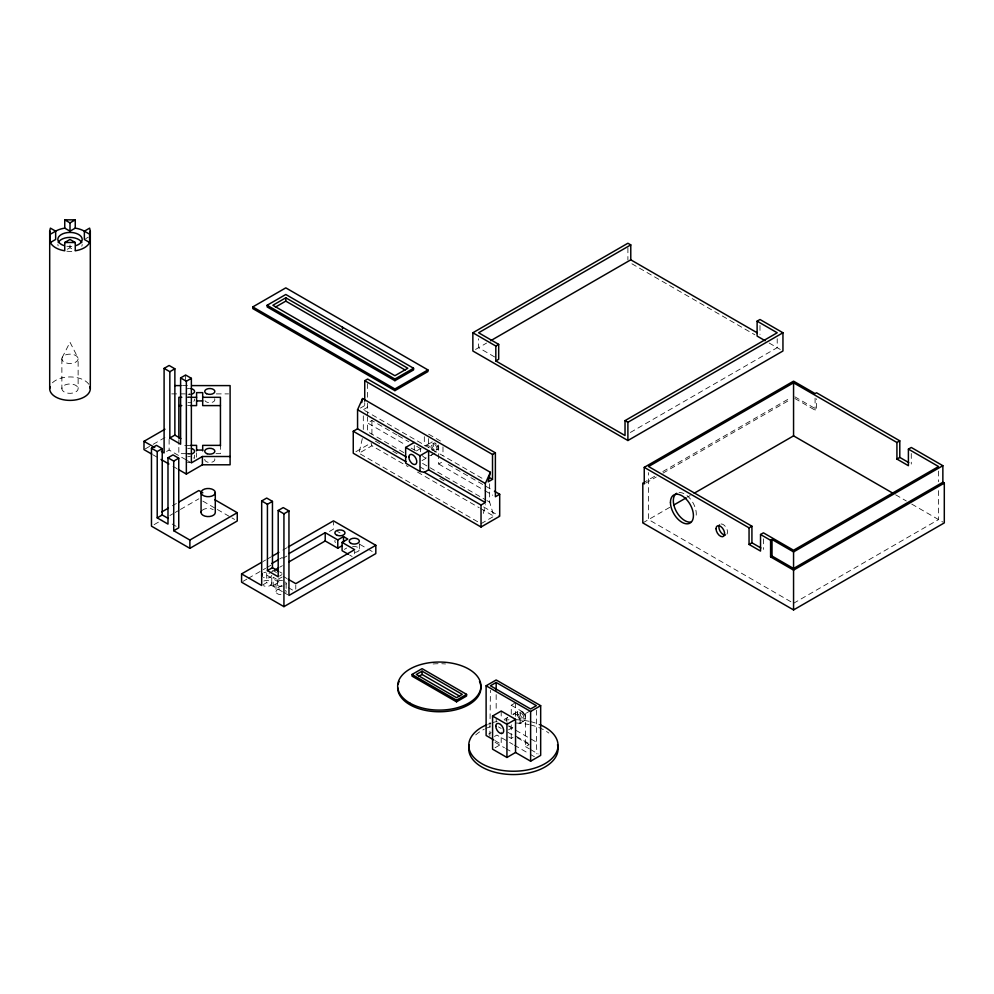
<?xml version="1.0" encoding="UTF-8"?>
<svg xmlns="http://www.w3.org/2000/svg" width="994" height="994" viewBox="0 0 994 994"><rect width="100%" height="100%" fill="white"/><g stroke="black" fill="none" stroke-linecap="round" stroke-linejoin="round"><path stroke-width="0.75" stroke-dasharray="4.97 3.73" d="M489.843 736.144L490.427 690.333M362.313 438.578L358.996 453.239L371.918 445.784L408.124 466.683M483.345 513.426L485.333 504.629M62.162 357.604L70.002 342.247L77.843 357.604M67.381 249.27L70.002 247.742L75.258 250.786M85.67 238.697L88.304 237.181M145.31 448.853L151.858 445.076M153.163 444.318L164.954 437.509M166.607 451.475L169.117 450.033L186.139 459.849M172.372 505.809L176.348 503.511M154.107 524.646L161.997 520.086M169.899 515.526L173.838 513.252M175.155 512.494L179.106 510.208M180.423 509.45L198.85 498.814M364.736 405.577L360.437 408.062L363.307 409.727L367.606 407.242L364.736 405.577L364.736 402.657M475.53 349.453L486.6 343.054M396.979 434.962L371.918 420.499L367.606 422.984L405.863 445.063M355.927 451.698L370.588 443.237M416.424 450.941L420.251 448.729M425.83 445.498L431.582 442.181M432.589 443.945L434.03 443.113M436.142 450.096L437.584 449.276M422.003 460.607L425.842 458.396M431.421 455.177L434.863 453.189M262.888 561.598L265.547 560.069M266.889 559.299L270.877 556.988M282.868 550.067L286.856 547.756M438.677 444.952L438.677 464.012L442.989 461.527M279.724 558.926L282.408 557.385M242.921 581.415L246.91 579.117M248.239 578.346L265.547 568.357M266.889 567.586L270.877 565.275M282.868 558.355L286.856 556.056M329.474 531.455L333.462 529.143L333.462 522.235M269.026 573.389L273.039 571.078M279.724 567.214L282.408 565.673M262.938 584.783L266.703 582.608L282.42 591.678M279.451 576.073L281.961 574.631M282.072 585.342L277.475 587.988L273.164 585.503L273.164 577.216L277.475 579.701L282.072 577.054M273.164 585.503L278.916 582.186L278.916 578.048M344.371 549.371L346.67 548.042M630.37 432.465L777.209 347.676L777.209 338.73M481.034 523.689L493.956 516.234L489.644 502.144L489.644 483.805M642.807 483.109L654.822 476.176M662.824 471.554L790.889 397.612M645.578 483.171L656.251 477.008M662.911 473.156L790.889 399.277M794.827 398.47L815.092 410.162L816.521 409.342L816.521 398.793M642.807 522.894L670.031 507.176M687.488 497.099L690.171 495.546M511.251 714.288L511.251 705.243L514.482 703.379M504.144 719.47L507.735 717.407M513.476 714.09L518.508 711.182M519.514 712.946L520.955 712.114M488.638 734.057L491.148 732.603M511.251 705.243L525.602 713.53L529.914 711.045M523.068 719.097L524.509 718.264M494.49 736.467L496.888 735.088L512.966 744.369M508.53 729.832L513.314 727.074A5.579 3.218 60 0 1 509.512 726.055M519.067 723.756L524.087 720.861M495.049 747.761L501.2 744.208L501.2 732.143M508.729 736.952L511.251 738.405L515.551 735.92L529.914 744.208M525.602 713.53L525.602 746.693L528.833 744.829M793.56 603.296L938.56 519.576L938.56 489.259M182.486 385.597L190.165 385.597M171.738 393.885L190.165 393.885M216.27 393.885L228.558 393.885M187.704 397.314L190.674 397.314M187.704 405.602L190.674 405.602M184.747 445.374L190.674 445.374M186.226 453.662L178.833 453.662L178.833 445.374M187.704 453.662L193.631 453.662M216.009 453.662L220.444 453.662L220.444 445.374M66.846 246.251L70.002 246.487A12.177 7.033 0 0 0 73.158 246.251M66.846 251.221L70.002 251.47A12.177 7.033 0 0 0 73.158 251.221M631.911 263.795L754.881 334.792M769.17 343.042L780.278 349.453M794.827 396.817L816.521 409.342M895.594 494.776L906.329 500.976M911.709 504.07L942.971 522.123M494.677 356.97L478.599 347.676L478.599 338.73M790.876 601.743L648.56 519.576L648.56 472.597M428.625 434.179L442.989 442.467M364.649 410.497L483.991 479.406M398.296 435.732L408.845 441.821M416.759 446.381L423.357 450.195M448.257 464.571L493.099 490.464M411.131 448.108L416.411 451.152M438.677 464.012L483.519 489.905M484.836 490.663L492.751 495.236M403.825 452.593L367.606 431.682L367.606 416.921M422.599 463.428L444.045 475.815M445.387 476.598L485.619 499.82M486.961 500.591L489.644 502.144M375.372 441.137L380.739 444.243M392.804 451.201L398.172 454.308M419.63 466.695L424.997 469.789M439.746 478.3L445.101 481.407M483.606 506.94L499.696 516.234M417.517 472.1L479.195 507.71M480.537 508.493L493.956 516.234M360.337 454.009L479.692 522.919M337.438 531.43L340.085 532.958M359.94 544.426L366.55 548.241M367.879 549.011L373.172 552.068M187.444 460.607L191.37 462.881M349.615 555.05L352.124 556.491M153.163 454.904L159.723 458.694M172.981 466.348L176.982 468.659M202.826 501.1L216.058 508.754M217.388 509.512L230.633 517.166M231.95 517.924L234.609 519.452M279.625 571.823L282.023 573.215M272.629 570.27L276.394 572.457M283.215 576.383L286.98 578.57M278.916 582.186L266.355 574.942L266.355 572.171A5.082 2.932 0 0 0 263.808 572.743M288.248 587.578L293.267 590.473M172.198 524.049L176.124 526.311M283.725 592.424L287.651 594.698M508.232 725.881L529.665 738.269M531.007 739.039L536.375 742.133L536.897 753.887M498.466 726.875L501.15 728.428M507.847 732.292L515.886 736.939M517.228 737.71L530.622 745.45M525.602 746.693L529.367 748.867M530.622 749.588L538.164 753.949M514.308 745.14L529.044 753.651M530.386 754.421L534.412 756.745M494.913 740.58L501.2 744.208M495.074 742.332L504.455 747.736M505.784 748.519L512.494 752.383M371.06 442.964L371.918 445.784M57.826 244.437L58.149 245.878M496.168 718.923L496.304 721.868M938.56 471.081L938.56 481.692M911.274 453.5L911.274 464.049M815.092 398.109L815.092 410.162M763.404 538.872L763.404 549.421M759.988 325.473L759.988 334.419M627.897 247.804L627.897 259.956M536.375 710.225L536.375 742.133M515.551 702.758L515.551 716.326M511.251 724.837L511.251 738.405M501.2 711.045L501.2 718.587M496.168 694.607L496.168 711.331M442.989 446.865L442.989 455.662M428.625 438.578L428.625 447.375M424.326 436.664L424.326 445.461M414.274 445.399L414.274 449.797M371.918 420.499L371.918 435.136M367.606 383.597L367.606 401.775M367.606 403.291L367.606 415.405M363.307 415.84L363.307 432.651M359.343 543.681L359.343 549.21M354.647 551.036L354.647 553.807M295.777 585.019L295.777 589.169M286.135 583.515L286.135 591.803M277.475 579.701L277.475 587.988M282.507 580.62A5.082 2.932 0 0 0 275.984 583.354L275.984 591.641A5.082 2.932 0 0 0 282.246 594.574M271.772 583.192L271.772 574.905A5.082 2.932 0 0 1 269.039 577.75A5.082 2.932 0 0 1 263.435 577.377M266.703 573.376L266.703 582.608M196.588 452.829L196.588 457.178M194.538 455.14L194.538 457.899M185.63 375.011L185.63 379.646M178.833 439.708L178.833 444.368M169.117 439.273L169.117 450.033M78.128 358.822A8.126 4.684 0 0 1 65.939 362.885A8.126 4.684 0 0 1 65.939 354.759A8.126 4.684 0 0 1 78.128 358.822L78.128 388.654A8.126 4.684 0 0 1 65.939 392.717A8.126 4.684 0 0 1 65.939 384.603A8.126 4.684 0 0 1 78.128 388.654M70.002 244.984L70.002 247.742M61.876 358.822L61.876 388.654M507.114 722.539A5.579 3.218 60 0 1 508.555 717.146M435.161 443.013A3.554 2.05 60 0 0 433.384 445.548L433.632 446.393A3.554 2.05 60 0 0 437.981 448.903L438.23 448.344A3.554 2.05 60 0 0 437.584 445.163M512.854 714.674A5.579 3.218 60 0 1 519.402 717.954A5.579 3.218 60 0 1 517.29 723.918M335.463 542.562A5.082 2.932 0 0 1 335.065 540.326M352.572 546.688A5.082 2.932 0 0 1 359.244 548.825A5.082 2.932 0 0 1 354.709 552.366M285.526 590.324A5.082 2.932 0 0 1 285.924 592.561M275.984 591.641A5.082 2.932 0 0 1 282.507 588.908M263.808 581.03A5.082 2.932 0 0 1 270.604 581.565A5.082 2.932 0 0 1 270.281 585.516A5.082 2.932 0 0 1 263.435 585.677M285.526 582.037A5.082 2.932 0 0 1 285.924 584.273M282.246 586.286A5.082 2.932 0 0 1 275.984 583.354M432.042 454.593A5.579 3.218 60 0 1 429.644 455.327M425.208 446.082A5.579 3.218 60 0 1 432.042 450.033M426.289 457.911A5.579 3.218 60 0 1 422.351 455.637M420.512 451.798A5.579 3.218 60 0 1 420.897 448.567M202.03 510.431A7.107 4.1 0 0 1 213.201 509.587M437.161 445.411A5.579 3.218 60 0 1 438.019 450.878A5.579 3.218 60 0 1 434.366 451.587M433.347 450.841A5.579 3.218 60 0 1 430.452 445.362A5.579 3.218 60 0 1 432.39 441.932M435.397 443.212A5.579 3.218 60 0 1 436.341 444.219M475.716 734.914A44.668 25.794 0 0 1 484.252 729.223M485.544 728.602A44.668 25.794 0 0 1 491.061 726.428M516.308 723.036A44.668 25.794 0 0 1 529.131 724.626M530.498 724.937A44.668 25.794 0 0 1 548.837 733.063M488.253 724.141A44.668 25.794 0 0 1 491.061 723.11M492.328 722.713A44.668 25.794 0 0 1 497.671 721.309M504.679 720.153A44.668 25.794 0 0 1 509.027 719.78M516.308 719.718A44.668 25.794 0 0 1 529.131 721.309M530.498 721.619A44.668 25.794 0 0 1 539.916 724.701M679.064 492.552A16.239 9.381 60 0 1 691.799 500.864A16.239 9.381 60 0 1 695.899 517.191M721.06 523.975A6.088 3.516 60 0 1 726.254 527.764A6.088 3.516 60 0 1 726.937 534.163M433.098 663.967A41.624 24.03 0 0 1 445.511 663.967M194.426 399.066A5.082 2.932 0 0 1 193.805 401.278M190.662 402.595A5.082 2.932 0 0 1 188.04 402.558M187.071 397.165A5.082 2.932 0 0 1 189.63 396.817M214.729 458.843A5.082 2.932 0 0 1 209.647 462.458A5.082 2.932 0 0 1 204.926 458.694M189.904 454.159A5.082 2.932 0 0 1 187.319 453.885M187.767 448.48A5.082 2.932 0 0 1 190.388 448.356M189.904 462.446A5.082 2.932 0 0 1 187.319 462.173M187.767 456.768A5.082 2.932 0 0 1 190.388 456.644M193.656 457.849A5.082 2.932 0 0 1 194.265 458.532M214.567 398.756A5.082 2.932 0 0 1 211.511 402.495A5.082 2.932 0 0 1 205.012 400.731M190.662 394.307A5.082 2.932 0 0 1 188.04 394.258M187.071 388.878A5.082 2.932 0 0 1 189.63 388.53M52.421 382.802A20.302 11.717 0 0 1 72.649 377.037A20.302 11.717 0 0 1 89.609 385.622M82.191 244.437A12.177 7.033 0 0 1 81.769 246.251M520.222 713.742A3.554 2.05 60 0 0 523.987 718.426A3.554 2.05 60 0 0 523.987 713.406A3.554 2.05 60 0 0 520.222 713.742M518.781 714.574A3.554 2.05 60 0 0 522.546 719.258A3.554 2.05 60 0 0 522.546 714.239A3.554 2.05 60 0 0 518.781 714.574M431.856 445.573A3.554 2.05 60 0 0 435.62 450.257A3.554 2.05 60 0 0 435.62 445.237A3.554 2.05 60 0 0 431.856 445.573M517.352 713.742A5.579 3.218 60 0 0 523.266 721.11A5.579 3.218 60 0 0 523.266 713.22A5.579 3.218 60 0 0 517.352 713.742"/><path stroke-width="1.49" d="M361.667 402.62L362.586 398.532L490.365 472.299L488.203 481.829L492.515 479.344L492.515 454.482L364.736 380.714L364.736 401.191M49.7 231.167L50.396 228.135L55.652 231.167A20.302 11.717 0 0 1 64.747 228.135L70.002 231.167L75.258 228.135A20.302 11.717 0 0 1 84.366 231.167L89.609 234.199L89.609 242.499A20.302 11.717 0 0 1 75.258 250.786L75.258 242.499L70.002 239.455L64.747 242.499L64.747 250.786A20.302 11.717 0 0 1 50.396 242.499L49.7 231.167L49.7 388.654M89.609 234.199L90.305 231.167L89.609 228.135L84.366 231.167L84.366 239.455L89.609 242.499M406.36 456.954L357.567 428.787L357.567 409.727L362.586 398.532M414.274 442.467L405.651 447.437L405.651 463.179L420.015 471.479L424.326 472.299L481.034 505.039L485.333 502.554L485.333 483.494L490.365 472.299M50.396 234.199L55.652 231.167L55.652 239.455L50.396 242.499M64.747 228.135L64.747 219.848L70.002 222.88L75.258 219.848L75.258 228.135M252.774 306.922L285.8 287.862L427.929 369.917L427.929 371.57L394.904 390.642L252.774 308.575L252.774 306.922L394.904 388.977L427.929 369.917M267.137 305.257L285.8 294.485L413.566 368.252L413.566 369.917L394.904 380.69L267.137 306.922L267.137 305.257L394.904 379.037L413.566 368.252M285.8 297.802L272.878 305.257L394.904 375.72L407.826 368.252L285.8 297.802L285.8 301.12L405.142 370.029M161.413 451.388L164.097 452.929L164.097 368.389L169.117 365.481L174.869 368.799L174.869 435.111L180.846 438.565M275.462 307.084L285.8 301.12M164.097 368.389L169.837 371.694L174.869 368.799M169.837 371.694L169.837 438.006L180.61 444.231L180.61 377.919L185.63 375.011L191.37 378.329L191.37 462.881L202.403 456.507L230.099 456.507M180.61 377.919L186.35 381.236L191.37 378.329M151.858 454.159L143.993 449.611L143.993 441.324L164.954 429.222M214.741 499.696L237.255 512.693L237.255 520.98L189.879 548.34L151.473 526.161L151.473 448.244L156.493 445.349L162.233 448.667L162.233 514.979L168.222 518.433M169.837 438.006L174.869 435.111M151.473 448.244L157.214 451.562L162.233 448.667M167.986 457.787L173.006 454.879L178.746 458.197L178.746 527.826L173.726 530.721L173.726 461.092L167.986 457.787L167.986 524.087L157.214 517.874L157.214 451.562M173.726 461.092L178.746 458.197M178.324 469.429L186.35 474.063L202.403 464.794L230.099 464.794L230.099 385.597L191.693 385.597M364.736 380.714L367.606 379.049L495.385 452.829L495.385 496.751L499.696 494.267L499.696 516.234L481.034 527.006L353.255 453.239L353.255 431.272L357.567 428.787M161.786 511.922L168.408 508.096M178.995 501.982L198.85 490.527L202.826 492.813M765.156 340.718L757.117 336.084L757.117 321.161L759.988 319.496L782.949 332.766L782.949 350.994L627.897 440.516L472.858 350.994L472.858 332.766L627.897 243.244L630.78 244.897L630.78 259.819L490.614 340.743M157.214 517.874L162.233 514.979M630.78 244.897L478.599 332.766L498.69 344.371L498.69 359.281L495.82 360.946L495.82 346.024L472.858 332.766M495.82 346.024L498.69 344.371M173.726 530.721L189.879 540.053L237.255 512.693M288.185 546.998L333.462 520.856L375.819 545.308L375.819 553.596L283.936 606.638L241.579 582.186L241.579 573.898L261.683 585.503L261.683 500.964L266.703 498.056L272.455 501.374L272.455 567.686L278.432 571.14M261.683 500.964L267.423 504.281L272.455 501.374M267.423 504.281L267.423 570.581L278.196 576.806L278.196 510.494L283.215 507.586L288.956 510.904L288.956 595.456L375.819 545.308M278.196 510.494L283.936 513.811L288.956 510.904M405.651 447.437L420.015 455.724L428.625 450.754L428.625 469.814L485.333 502.554M241.579 573.898L261.559 562.368M272.207 556.218L278.867 552.378M424.326 472.299L428.625 469.814M271.697 563.561L278.395 559.697M289.092 553.521L325.212 532.66L337.774 539.916L343.514 536.598L347.825 539.083L342.085 542.401L342.085 550.688L348.36 554.317M267.423 570.581L272.455 567.686M274.381 570.308L278.395 567.984M289.092 561.809L325.212 540.96L337.774 548.203L342.371 545.557M492.515 454.482L495.385 452.829M495.82 360.946L625.027 435.546L625.027 420.624L777.209 332.766L757.117 321.161M625.027 420.624L627.897 422.276L782.949 332.766M644.249 467.354L749.054 527.864L749.054 544.439L760.534 551.074L760.534 534.499L770.586 540.301L770.586 556.876L772.015 556.044L793.56 568.481L942.859 482.276L944.3 483.109L944.3 522.894L793.56 609.931L642.807 522.894L642.807 483.109L644.249 483.941L644.249 467.354L793.56 381.162L815.092 393.587L816.521 392.767L899.794 440.839L899.794 457.414L908.727 462.57M899.794 440.839L896.923 442.492L793.56 382.814L648.56 466.534L751.924 526.211L751.924 542.786L760.857 547.942M674.069 504.853L686.146 497.87M694.197 493.223L793.56 435.857L892.91 493.223M412.025 674.466L422.077 668.664L466.584 694.359L466.584 696.024L456.532 701.826L412.025 676.131L412.025 674.466L456.532 700.161L466.584 694.359M422.077 671.149L416.324 674.466L456.532 697.676L462.272 694.359L422.077 671.149L422.077 674.466L459.588 696.123M418.623 676.454L422.077 674.466M749.054 527.864L751.924 526.211M493.658 739.847L486.116 735.498L486.116 685.773L496.168 679.971L540.674 705.665L540.674 755.39L530.622 761.193L515.551 752.495L506.94 757.465L492.577 749.178L492.577 716.028L501.2 711.045L515.551 719.333L515.551 752.495M496.168 682.456L490.427 685.773L530.622 708.971L536.375 705.665L496.168 682.456L496.168 690.047M760.534 534.499L763.404 532.834L793.56 550.241L938.56 466.534L908.404 449.126L908.404 465.701L896.923 459.066L896.923 442.492M908.404 449.126L911.274 447.462L942.859 465.701L942.859 482.276M749.054 544.439L751.924 542.786M896.923 459.066L899.794 457.414M770.586 540.301L772.015 539.469L793.56 551.906L942.859 465.701M492.577 716.028L506.94 724.315L515.551 719.333M486.116 685.773L530.622 711.468L540.674 705.665M770.586 556.876L793.56 570.134L944.3 483.109M64.747 219.848L75.258 219.848M75.258 242.499L64.747 242.499M174.807 385.597L180.945 385.597M181.79 397.314L178.833 397.314L178.833 438.155M190.674 397.314L196.588 397.314M202.689 397.314L220.444 397.314L220.444 445.908M196.588 400.917L202.689 400.917M178.833 405.602L181.79 405.602M190.674 405.602L196.588 405.602L196.588 392.63L202.689 392.63L202.689 405.602L220.444 405.602M190.674 445.374L196.588 445.374L196.588 450.903M220.444 445.374L202.689 445.374L202.689 450.903M196.588 450.058L202.689 450.058M630.78 259.819L757.316 332.878M489.644 477.692L492.515 479.344M357.567 409.727L485.333 483.494M494.416 491.222L499.696 494.267M353.255 431.272L406.012 461.725M342.085 542.401L354.647 549.657L295.777 583.64L288.248 579.291M143.993 441.324L154.716 447.511M161.028 459.452L168.893 463.987M793.56 382.814L793.56 435.857M793.56 551.906L793.56 568.481M793.56 570.134L793.56 609.931M772.015 539.469L772.015 556.044M627.897 422.276L627.897 440.516M530.622 711.468L530.622 761.193M506.94 724.315L506.94 757.465M481.034 505.039L481.034 527.006M456.532 700.161L456.532 701.826M420.015 455.724L420.015 471.479M394.904 379.037L394.904 380.69M394.904 388.977L394.904 390.642M343.514 536.598L343.514 542.128M342.508 327.225L342.508 328.89M337.774 539.916L337.774 548.203M325.212 532.66L325.212 540.96M283.936 513.811L283.936 606.638M215.288 492.589A7.107 4.1 0 0 1 204.627 496.143A7.107 4.1 0 0 1 204.627 489.036A7.107 4.1 0 0 1 215.288 492.589L215.288 512.494A7.107 4.1 0 0 1 207.249 516.557A7.107 4.1 0 0 1 201.31 511.425M202.403 456.507L202.403 464.794M201.074 492.589L201.074 512.494M189.879 540.053L189.879 548.34M186.35 381.236L186.35 474.063M90.305 231.167L90.305 388.654M70.002 222.88L70.002 231.167M261.931 576.135A5.082 2.932 0 0 1 262.118 573.898M557.51 744.73A44.668 25.794 0 0 1 513.401 774.55A44.668 25.794 0 0 1 469.28 744.73M539.916 724.701A44.668 25.794 0 0 1 546.514 762.746A44.668 25.794 0 0 1 480.276 762.746A44.668 25.794 0 0 1 486.874 724.701M690.544 522.148A16.239 9.381 60 0 1 675.696 510.171A16.239 9.381 60 0 1 676.678 493.285M725.359 535.07A6.088 3.516 60 0 1 720.165 531.281A6.088 3.516 60 0 1 719.482 524.882M479.506 681.511A41.624 24.03 0 0 1 444.728 711.555A41.624 24.03 0 0 1 397.675 687.724M398.196 683.971A41.624 24.03 0 0 1 399.091 681.511M190.935 388.642A5.082 2.932 0 0 1 194.538 391.151A5.082 2.932 0 0 1 191.904 394.034M191.656 448.58A5.082 2.932 0 0 1 194.551 451.375A5.082 2.932 0 0 1 191.208 453.997M89.994 386.616A20.302 11.717 0 0 1 70.002 400.383A20.302 11.717 0 0 1 50.011 386.616M76.091 245.555A12.177 7.033 0 0 0 76.091 233.366A12.177 7.033 0 0 0 57.826 239.455L58.236 241.281A12.177 7.033 0 0 0 63.914 245.555M58.236 242.611A12.177 7.033 0 0 1 70.002 237.404A12.177 7.033 0 0 1 81.769 242.611M495.807 726.179A5.579 3.218 60 0 0 501.734 733.547A5.579 3.218 60 0 0 501.734 725.645A5.579 3.218 60 0 0 495.807 726.179M337.264 535.368A5.082 2.932 0 0 0 345.005 532.958A5.082 2.932 0 0 0 337.513 530.299A5.082 2.932 0 0 0 337.264 535.368M351.006 543.395A5.082 2.932 0 0 0 359.281 541.68A5.082 2.932 0 0 0 352.572 538.4A5.082 2.932 0 0 0 351.006 543.395M408.882 457.178A5.579 3.218 60 0 0 414.809 464.546A5.579 3.218 60 0 0 414.809 456.644A5.579 3.218 60 0 0 408.882 457.178M670.453 502.38A16.239 9.381 60 0 0 687.674 523.813A16.239 9.381 60 0 0 687.674 500.839A16.239 9.381 60 0 0 670.453 502.38M716.028 528.696A6.088 3.516 60 0 0 722.489 536.735A6.088 3.516 60 0 0 722.489 528.125A6.088 3.516 60 0 0 716.028 528.696M409.863 703.069A41.624 24.03 0 0 0 479.506 692.296A41.624 24.03 0 0 0 428.526 662.861A41.624 24.03 0 0 0 409.863 703.069M207.137 453.736A5.082 2.932 0 0 0 214.866 451.313A5.082 2.932 0 0 0 207.373 448.654A5.082 2.932 0 0 0 207.137 453.736M206.516 393.686A5.082 2.932 0 0 0 214.779 391.971A5.082 2.932 0 0 0 208.069 388.691A5.082 2.932 0 0 0 206.516 393.686"/></g></svg>
